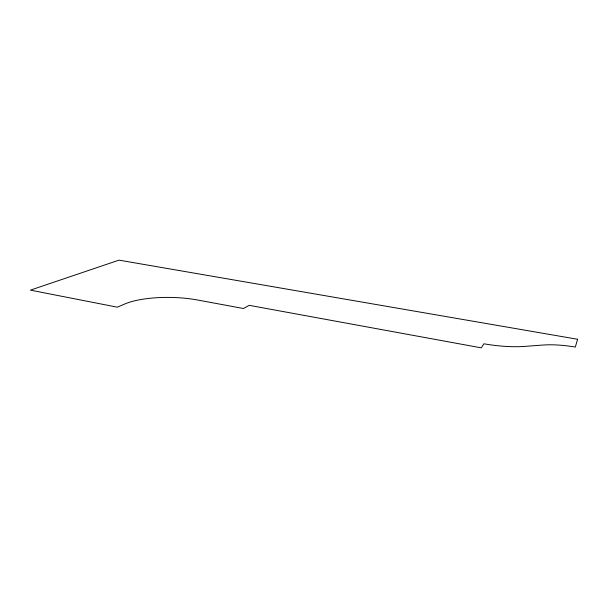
<?xml version="1.0" encoding="UTF-8"?>
<svg xmlns="http://www.w3.org/2000/svg" width="608" height="608" viewBox="0 0 608 608"><rect width="100%" height="100%" fill="white"/><g stroke="black" fill="none" stroke-linecap="round" stroke-linejoin="round"><path stroke-width="0.91" d="M577.6 339.264L575.32 347.069A50.327 14.964 9.8 0 0 542.883 345.048L525.031 346.378A55.358 15.709 7.7 0 1 483.892 343.786L481.285 347.852L249.166 305.33L243.481 308.514L197.463 299.987A54.91 16.416 1 0 0 124.921 303.932L117.291 307.177L30.4 290.13L118.993 260.148L577.6 339.264"/></g></svg>
